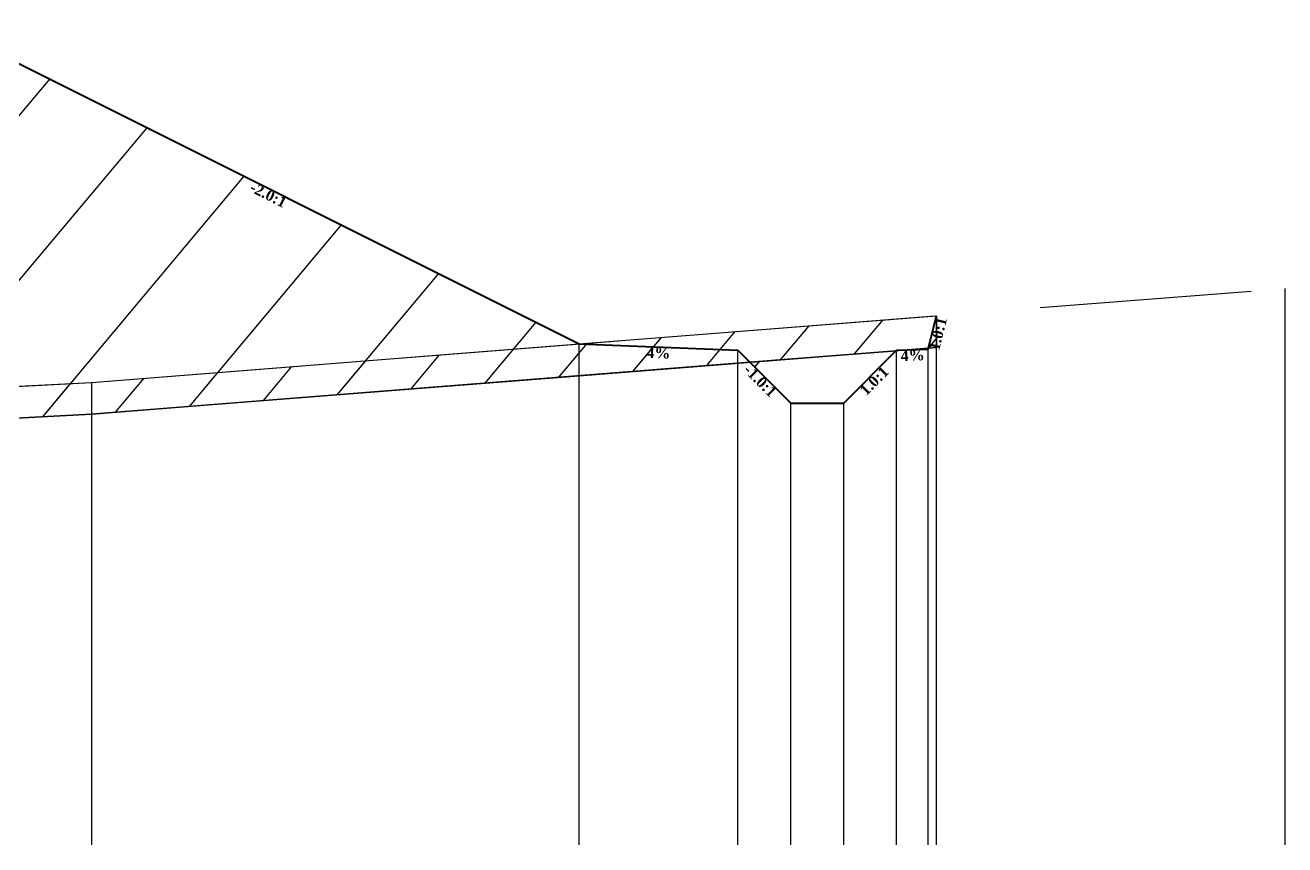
# Model space of a CAD drawing. Header units: millimetres. Extents: x 2762 to 3076, y 916 to 3305.
# Drawn here: x 2903.47 to 2915.38, y 1336.78 to 1344.53 of the extents above; entities that cross this region are included whole.
import ezdxf

# ---------------------------------------------------------------- set-up
doc = ezdxf.new("R2010")
doc.units = ezdxf.units.MM
doc.header["$LTSCALE"] = 2
doc.linetypes.add('CACHE', pattern=[9.525, 6.35, -3.175])
doc.linetypes.add('DASHED', pattern=[0.75, 0.5, -0.25])
doc.layers.add('C-ROAD-CORR', color=5, linetype='Continuous')
doc.layers.add('C-ROAD-SCTN', color=7, linetype='Continuous')
doc.styles.add('C3D_Etiquette', font='romans.shx')

msp = doc.modelspace()

# ---------------------------------------------------------------- hatches: boundary and pattern name
at = {"linetype": 'Continuous', "lineweight": -3}
h = msp.add_hatch(dxfattribs=at)
h.set_pattern_fill('_U', color=3, angle=50, style=0, pattern_type=0)
h.set_pattern_definition([(50, (2912.01, 1341.4772), (-0.766044, 0.642788), [])])
h.paths.add_polyline_path([(2912.01, 1341.477), (2912.086, 1341.783), (2912.086, 1341.483)])
h.paths.add_polyline_path([(2911.704, 1341.453), (2911.708, 1341.457), (2911.809, 1341.461)])
h.paths.add_polyline_path([(2883.396, 1340.218), (2883.672, 1340.493), (2885.172, 1340.553), (2892.483, 1344.209), (2900.48, 1344.529), (2902.876, 1344.433), (2908.708, 1341.517), (2910.208, 1341.457), (2910.321, 1341.344), (2904.094, 1340.854), (2900.41, 1340.657), (2897.93, 1340.511)])
h.paths.add_polyline_path([(2881.833, 1340.186), (2881.833, 1340.486), (2881.872, 1340.505), (2882.172, 1340.493), (2882.466, 1340.199)])
h = msp.add_hatch(dxfattribs=at)
h.set_pattern_fill('_U', color=150, scale=0.5, angle=50, style=0, pattern_type=0)
h.set_pattern_definition([(50, (2912.00995, 1341.47717), (-0.383022, 0.321394), [])])
h.paths.add_polyline_path([(2912.01, 1341.477), (2912.086, 1341.783), (2912.086, 1341.483)])
h.paths.add_polyline_path([(2911.704, 1341.453), (2911.708, 1341.457), (2911.809, 1341.461)])
h.paths.add_polyline_path([(2908.708, 1341.517), (2912.086, 1341.783), (2912.01, 1341.477), (2911.809, 1341.461), (2911.708, 1341.457), (2911.704, 1341.453), (2910.321, 1341.344), (2910.208, 1341.457)])
h.paths.add_polyline_path([(2883.396, 1340.218), (2883.672, 1340.493), (2885.172, 1340.553), (2897.93, 1340.811), (2900.41, 1340.957), (2904.094, 1341.154), (2908.708, 1341.517), (2910.208, 1341.457), (2910.321, 1341.344), (2904.094, 1340.854), (2900.41, 1340.657), (2897.93, 1340.511)])
h.paths.add_polyline_path([(2882.172, 1340.493), (2885.172, 1340.553), (2883.672, 1340.493), (2883.396, 1340.218), (2882.466, 1340.199)])
h.paths.add_polyline_path([(2881.833, 1340.186), (2881.833, 1340.486), (2882.172, 1340.493), (2882.466, 1340.199)])
h = msp.add_hatch(dxfattribs=at)
h.set_pattern_fill('_U', color=1, angle=50, style=0, pattern_type=0)
h.set_pattern_definition([(50, (2911.8093, 1341.4614), (-0.766044, 0.642788), [])])
h.paths.add_polyline_path([(2911.809, 1341.461), (2912.01, 1341.477), (2912.008, 1341.469)])
h.paths.add_polyline_path([(2910.321, 1341.344), (2911.704, 1341.453), (2911.208, 1340.957), (2910.708, 1340.957)])
h.paths.add_polyline_path([(2882.466, 1340.199), (2883.396, 1340.218), (2883.172, 1339.993), (2882.672, 1339.993)])

# ---------------------------------------------------------------- linework, layer by layer
at = {"color": 253, "linetype": 'Continuous', "lineweight": -3}
for p, q in [((2902.876, 1344.433), (2908.708, 1341.517)), ((2908.708, 1341.517), (2912.086, 1341.783)), ((2912.01, 1341.477), (2912.086, 1341.783)), ((2912.086, 1341.783), (2912.01, 1341.477)), ((2912.01, 1341.477), (2912.086, 1341.783)), ((2912.086, 1341.783), (2912.086, 1341.483)), ((2912.086, 1341.783), (2912.086, 1341.483)), ((2904.094, 1341.154), (2908.708, 1341.517)), ((2910.208, 1341.457), (2908.708, 1341.517)), ((2908.708, 1341.517), (2910.208, 1341.457)), ((2908.708, 1341.517), (2910.208, 1341.457)), ((2910.321, 1341.344), (2910.208, 1341.457)), ((2910.208, 1341.457), (2910.321, 1341.344)), ((2910.208, 1341.457), (2910.321, 1341.344)), ((2911.704, 1341.453), (2910.321, 1341.344)), ((2910.321, 1341.344), (2911.704, 1341.453)), ((2911.704, 1341.453), (2911.208, 1340.957)), ((2911.809, 1341.461), (2911.704, 1341.453)), ((2911.809, 1341.461), (2911.704, 1341.453)), ((2911.704, 1341.453), (2911.708, 1341.457)), ((2911.708, 1341.457), (2911.704, 1341.453)), ((2911.704, 1341.453), (2911.708, 1341.457)), ((2911.708, 1341.457), (2911.809, 1341.461)), ((2911.809, 1341.461), (2911.708, 1341.457)), ((2911.708, 1341.457), (2911.809, 1341.461)), ((2912.01, 1341.477), (2911.809, 1341.461)), ((2911.809, 1341.461), (2912.01, 1341.477)), ((2912.008, 1341.469), (2911.809, 1341.461)), ((2912.01, 1341.477), (2912.008, 1341.469)), ((2912.086, 1341.483), (2912.01, 1341.477)), ((2912.086, 1341.483), (2912.01, 1341.477)), ((2910.321, 1341.344), (2904.094, 1340.854)), ((2910.321, 1341.344), (2904.094, 1340.854)), ((2910.708, 1340.957), (2910.321, 1341.344)), ((2900.41, 1340.957), (2904.094, 1341.154)), ((2911.208, 1340.957), (2910.708, 1340.957)), ((2904.094, 1340.854), (2900.41, 1340.657)), ((2904.094, 1340.854), (2900.41, 1340.657))]:
    msp.add_line(p, q, dxfattribs=at)
at = {"color": 105, "linetype": 'DASHED', "lineweight": -3, "ltscale": 2}
for p, q in [((2904.094, 1341.154), (2915.38, 1342.042)), ((2900.41, 1340.957), (2904.094, 1341.154))]:
    msp.add_line(p, q, dxfattribs=at)
at = {"color": 98, "linetype": 'CACHE', "lineweight": -3}
for p, q in [((2915.38, 1342.042), (2915.38, 1336.784)), ((2904.094, 1341.154), (2904.094, 1336.784))]:
    msp.add_line(p, q, dxfattribs=at)
at = {"color": 8, "linetype": 'CACHE', "lineweight": -3}
for p, q in [((2912.086, 1336.784), (2912.086, 1341.783)), ((2908.708, 1336.784), (2908.708, 1341.517)), ((2910.208, 1336.784), (2910.208, 1341.457)), ((2911.708, 1336.784), (2911.708, 1341.457)), ((2912.008, 1336.784), (2912.008, 1341.469)), ((2910.708, 1336.784), (2910.708, 1340.957)), ((2911.208, 1336.784), (2911.208, 1340.957))]:
    msp.add_line(p, q, dxfattribs=at)
at = {"color": 6, "linetype": 'Continuous', "lineweight": -3}
for p, q in [((2908.708, 1341.217), (2912.086, 1341.483)), ((2905.283, 1340.948), (2908.708, 1341.217)), ((2904.094, 1340.854), (2905.283, 1340.948)), ((2900.41, 1340.657), (2904.094, 1340.854))]:
    msp.add_line(p, q, dxfattribs=at)
at = {"layer": 'C-ROAD-CORR', "color": 1, "linetype": 'Continuous', "lineweight": 40}
for p, q in [((2902.876, 1344.433), (2908.708, 1341.517)), ((2912.008, 1341.469), (2912.086, 1341.783)), ((2908.708, 1341.517), (2910.208, 1341.457)), ((2910.208, 1341.457), (2910.708, 1340.957)), ((2911.208, 1340.957), (2911.708, 1341.457)), ((2911.708, 1341.457), (2912.008, 1341.469)), ((2910.708, 1340.957), (2911.208, 1340.957))]:
    msp.add_line(p, q, dxfattribs=at)
at = {"layer": 'C-ROAD-CORR', "color": 1, "linetype": 'Continuous', "lineweight": -3}
for p, q in [((2910.208, 1341.457), (2910.708, 1340.957)), ((2911.208, 1340.957), (2911.708, 1341.457))]:
    msp.add_line(p, q, dxfattribs=at)
at = {"layer": 'C-ROAD-SCTN', "color": 154, "linetype": 'Continuous', "lineweight": -3}
for p, q in [((2902.876, 1344.433), (2908.708, 1341.517)), ((2912.008, 1341.469), (2912.086, 1341.783)), ((2908.708, 1341.517), (2910.208, 1341.457)), ((2910.208, 1341.457), (2910.708, 1340.957)), ((2911.208, 1340.957), (2911.708, 1341.457)), ((2911.708, 1341.457), (2912.008, 1341.469)), ((2910.708, 1340.957), (2911.208, 1340.957))]:
    msp.add_line(p, q, dxfattribs=at)
at = {"layer": 'C-ROAD-SCTN', "color": 1, "linetype": 'Continuous', "lineweight": -3}
for p, q in [((2902.876, 1344.433), (2908.708, 1341.517)), ((2912.008, 1341.469), (2912.086, 1341.783)), ((2908.708, 1341.517), (2910.208, 1341.457)), ((2910.208, 1341.457), (2910.708, 1340.957)), ((2911.208, 1340.957), (2911.708, 1341.457)), ((2911.708, 1341.457), (2912.008, 1341.469)), ((2910.708, 1340.957), (2911.208, 1340.957))]:
    msp.add_line(p, q, dxfattribs=at)

# ---------------------------------------------------------------- texts
at = {"color": 7, "linetype": 'Continuous', "lineweight": -3, "char_height": 0.1, "attachment_point": 2, "style": 'C3D_Etiquette'}
for s, insert, width, rotation in [('{\\fTimes New Roman|b1|i0|c0|p18;-2.0:1}', (2905.79, 1342.972), 0.34598, 333.4349), ('{\\fTimes New Roman|b1|i0|c0|p18;1.0:1}', (2912.051, 1341.625), 0.29446, 75.9638), ('{\\fTimes New Roman|b1|i0|c0|p18;4%}', (2909.458, 1341.483), 0.42071, 357.7094), ('{\\fTimes New Roman|b1|i0|c0|p18;4%}', (2911.858, 1341.459), 0.37094, 2.2906), ('{\\fTimes New Roman|b1|i0|c0|p18;-1.0:1}', (2910.455, 1341.204), 0.34598, 315), ('{\\fTimes New Roman|b1|i0|c0|p18;1.0:1}', (2911.461, 1341.204), 0.29001, 45)]:
    msp.add_mtext(s, dxfattribs=dict(at, insert=insert, width=width, rotation=rotation))

doc.saveas('drawing.dxf')
